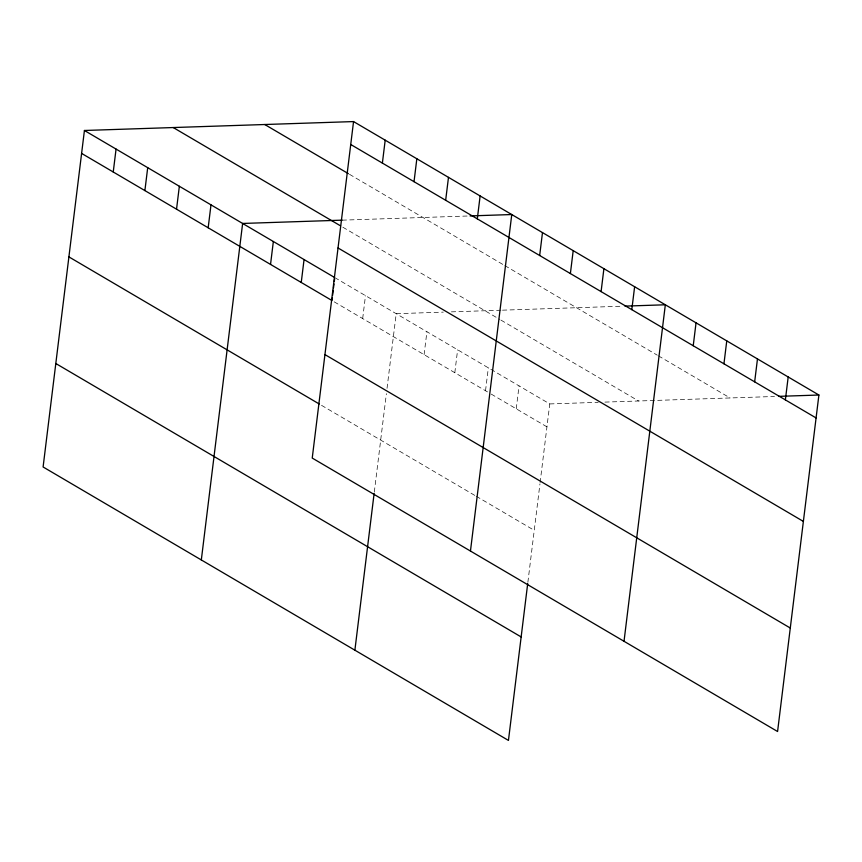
<?xml version="1.0" encoding="UTF-8"?>
<svg xmlns="http://www.w3.org/2000/svg" width="862" height="862" viewBox="0 0 862 862"><rect width="100%" height="100%" fill="white"/><g stroke="black" fill="none" stroke-linecap="round" stroke-linejoin="round"><path stroke-width="0.65" stroke-dasharray="4.31 3.23" d="M362.676 318.563L365.488 295.644M374.302 492.073L386.381 393.665M387.027 388.353L396.197 313.693L443.294 312.13M424.093 354.659L426.916 331.741M454.813 372.707L457.625 349.789M485.522 390.755L488.334 367.837M516.241 408.803L519.053 385.885M527.867 582.303L539.946 483.894M540.108 482.569L549.762 403.933L335.911 278.264M342.214 220.155L467.366 216.017M451.376 311.861L501.167 310.212M502.503 310.169L620.931 306.247M549.762 403.933L598.206 402.328M604.941 402.101L774.496 396.488M349.498 174.318L503.72 264.946M504.852 265.615L657.286 355.176M658.417 355.844L730.082 397.964M342.828 227.202L499.798 319.436M500.941 320.104L638.58 400.992M334.23 301.851L490.079 393.428M491.211 394.096L546.95 426.852M321.526 405.334L475.091 495.575M476.233 496.243L534.246 530.335"/><path stroke-width="1.29" d="M353.549 121.574L312.238 458.067L777.578 731.515L818.9 395.022L353.549 121.574L84.422 130.485L43.1 466.978L508.451 740.426L527.695 583.639M113.245 172.001L116.058 149.072M144.891 190.588L147.704 167.67M176.538 209.186L179.35 186.267M208.173 227.783L210.996 204.865M201.32 559.955L242.631 223.452L342.214 220.155M270.539 264.418L273.351 241.5M301.247 282.467L304.06 259.548M332.269 297.972L331.956 300.515L81.599 153.404M332.581 295.429L333.206 290.332M333.519 287.779L333.993 283.964M334.305 281.421L334.768 277.596L84.422 130.485M382.383 163.09L385.195 140.172M354.885 650.185L374.13 493.398M414.029 181.677L416.842 158.759M445.665 200.275L448.488 177.356M477.311 218.873L480.123 195.954M470.458 551.044L511.769 214.541L470.059 215.92M539.666 255.508L542.489 232.589M570.385 273.556L573.198 250.637M601.094 291.604L603.906 268.685M631.803 309.652L634.626 286.734M624.023 641.285L665.335 304.782L624.961 306.118M693.231 345.748L696.043 322.83M723.951 363.796L726.763 340.878M754.659 381.844L757.472 358.926M785.368 399.893L788.191 376.974M778.526 396.358L818.9 395.022M350.737 144.493L816.088 417.941M264.742 124.516L348.367 173.65M173.23 127.544L340.555 225.866M338.033 247.976L803.384 521.424M324.942 354.594L790.292 628.032M68.895 256.887L319.252 403.998M55.804 363.505L521.154 636.943"/></g></svg>
